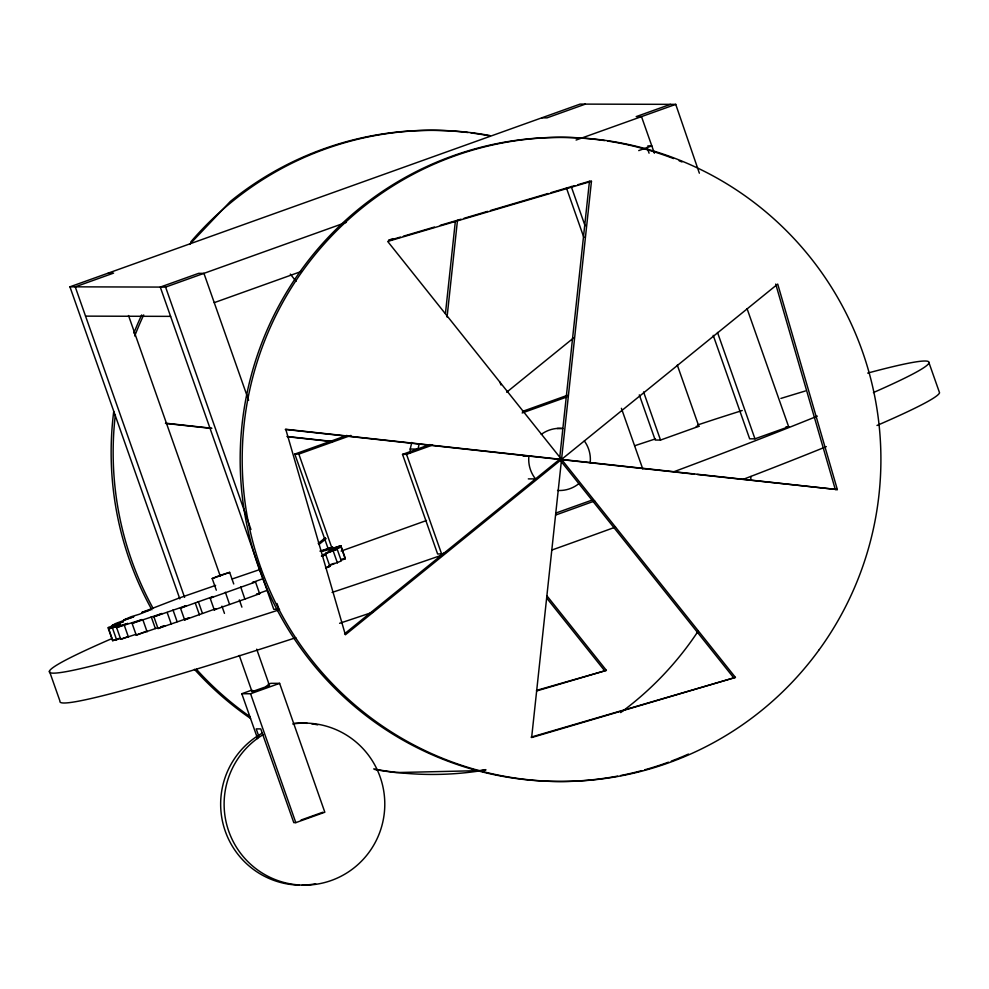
<?xml version="1.0" encoding="UTF-8"?>
<svg xmlns="http://www.w3.org/2000/svg" width="989" height="989" viewBox="0 0 989 989"><rect width="100%" height="100%" fill="white"/><g stroke="black" fill="none" stroke-linecap="round" stroke-linejoin="round"><path stroke-width="1.48" d="M445.458 313.315L455.323 221.623M447.065 317.061L457.474 220.312M559.7 457.956L589.456 181.296L591.459 181.296L531.637 737.559L735.42 677.416L387.688 241.44L591.459 181.296M410.299 453.11L410.2 449.055L411.795 442.491M419.212 443.826L417.951 449.08L410.2 449.055M189.616 244.419L230.35 201.422A322.068 319.36 -89.8 0 1 467.982 132.538M318.235 543.443L325.406 537.633M318.977 544.469L326.147 538.671M506.652 392.237L573.484 338.028M344.568 633.801L559.539 459.428L561.554 459.428M216.307 590.198L212.202 578.491L219.731 575.474L229.646 572.359L233.738 583.955M215.874 608.717L184.634 619.893L180.505 608.173L213.092 596.552L210.138 598.147L214.254 609.867L244.876 599.087L259.637 593.709L255.521 581.989L252.405 582.533L263.136 578.614M214.254 609.867L216.232 608.804M323.131 554.606L337.2 549.229L341.329 560.948L328.719 565.856M189.097 617.791L158.017 628.51L153.888 616.79L186.303 605.639L180.505 608.173M321.981 556.275L325.764 554.619L329.893 566.338L326.11 567.995M184.634 619.893L189.27 617.865M253.74 690.742L252.034 691.67L269.478 685.525L256.707 649.18M158.079 627.681L136.222 635.111L132.093 623.391L162.122 613.489L153.888 616.79M158.017 628.51L164.879 625.753M136.062 634.295L120.732 639.253L116.603 627.545L142.206 619.547L132.093 623.391M319.929 551.12L332.737 547.127L321.425 551.244L325.492 550.539L340.859 545.718L344.988 557.437M136.222 635.111L146.335 631.266M120.918 638.412L112.61 640.662L108.481 628.942L127.915 623.416L116.603 627.545M255.521 581.989L210.138 598.147M120.732 639.253L127.804 636.681M267.265 590.322L256.534 594.241L259.637 593.709M179.825 598.877L69.935 286.822L580.086 104.105L675.734 104.364L699.359 173.199M585.389 104.117L547.053 117.852L541.737 117.827M670.431 104.352L636.187 116.615L641.502 116.628L654.384 153.208M69.935 286.822L165.583 287.094L346.397 222.327M576.08 140.055L675.734 104.364M214.242 302.646L301.472 271.406M388.689 240.166L393.053 238.609M638.733 150.6L651.813 145.915L647.832 145.902M328.36 549.34L294.809 454.075L346.892 435.42M294.809 454.075L298.839 454.087L350.922 435.432M445.965 552.418L441.626 553.976L437.608 553.964L402.535 454.371L429.992 444.543M522.476 411.412L567.266 395.365M402.535 454.371L406.553 454.384L432.564 445.062M522.155 412.969L566.957 396.935M341.143 551.083L426.494 520.511M639.302 394.871L655.213 440.043L660.516 440.056L698.852 426.321L677.304 365.114M713.217 335.358L749.662 438.819L754.966 438.832L788.666 426.766L747.091 308.729M555.781 513.081L591.904 500.15M257.61 738.622L241.811 693.734L251.972 690.087M267.945 684.363L270.85 683.325L279.615 683.35L324.837 812.241L295.798 822.638L293.782 822.638L260.775 728.905L256.2 728.893L258.735 736.1M241.811 693.734L250.576 693.759L279.615 683.35M301.052 820.029L322.834 812.229M232.254 578.961L260.762 569.219M215.627 585.389L179.071 598.061L141.897 612.414L150.254 609.879L139.498 614.194L131.141 616.728L123.576 620.041L133.775 616.74L116.01 623.354L112.153 625.431L123.501 621.587L108.283 627.521L108.382 628.238L120.114 624.108L120.213 624.825L108.481 628.942M340.859 545.718L329.127 549.847L329.226 550.552L340.958 546.435L345.186 558.859L340.933 560.306M341.18 559.527L345.087 558.142L345.186 558.859M112.61 640.662L119.125 638.375M337.2 549.229L325.851 553.074L341.057 547.14L340.958 546.435M329.967 564.793L334.233 563.347M634.975 445.643L655.472 438.881M697.925 424.862L715.43 419.089A466.276 20.336 -19.4 0 1 742.232 410.522M321.4 556.041L325.764 554.619M325.517 567.76L329.893 566.338M160.799 626.853L164.891 625.617M266.066 686.329L267.698 685.834M388.628 240.562L400.434 237.076M403.388 236.198L434.406 227.05M440.303 225.307L460.985 219.212M463.94 218.334L487.565 211.362M490.519 210.496L548.104 193.498M551.058 192.62L574.683 185.648M577.638 184.782L589.456 181.296M536.446 690.421L606.381 670.369L546.868 595.749M536.978 690.854L606.381 670.369M531.105 737.126L735.42 677.416M212.215 578.602L229.646 572.359M108.271 273.1L113.574 273.112L75.238 286.847L184.597 597.393M85.549 316.134L170.603 316.369M696.207 426.321L698.852 426.321M786.008 426.766L788.666 426.766M557.104 428.509L562.865 428.521A31.079 30.82 -89.8 0 0 541.28 434.381M523.132 456.053L528.892 456.077A31.079 30.82 -89.8 0 0 535.519 478.911L528.324 478.886M697.43 474.497L837.349 489.58L777.713 284.078L345.384 634.777L285.759 429.275L837.349 489.58M285.277 429.436L694.377 474.164M165.905 423.23L211.869 428.262M286.946 436.47L332.922 441.49M165.435 423.391L211.399 428.422M288.009 436.804L329.374 441.317M559.539 459.428L733.405 677.416M290.321 274.114L296.082 281.333M546.732 598.11L604.366 670.369M929.03 362.876L939.55 392.757A466.276 20.336 -19.4 0 1 876.996 425.468M717.507 332.452L754.966 438.832M647.016 147.361L649.068 153.196M571.222 186.488L585.08 225.838M643.579 391.965L660.516 440.056M566.425 187.935L583.869 237.471M621.401 408.309L642.751 468.934M499.927 382.051L500.953 384.944M406.553 454.384L441.626 553.976M333.33 551.318L337.459 563.025M298.839 454.087L331.871 547.906M248.635 400.285L203.932 273.36L198.628 273.347L160.28 287.082L273.755 609.286L279.059 609.298L277.007 603.5M165.583 287.094L250.946 529.474M240.673 586.823L244.876 599.087M239.35 599.89L241.897 607.147M128.508 315.516L220.374 576.377M225.368 592.213L229.572 604.477M221.919 606.133L224.466 613.39M239.276 655.423L252.034 691.67M198.282 601.559L202.411 613.279M195.315 603.166L199.444 614.874M172.988 609.941L177.118 621.661M167.19 612.488L171.32 624.195M151.23 616.79L155.36 628.51M142.985 620.091L147.114 631.81M124.354 625.468L128.471 637.188M112.548 628.25L116.677 639.957M108.283 627.521L112.511 639.945M49.45 671.247L59.97 701.127A466.276 20.336 -19.4 0 0 295.773 637.72M250.576 693.759L295.798 822.638M775.71 284.078L835.334 489.58M826.31 446.632A466.276 20.336 -19.4 0 1 743.518 479.232M615.517 527.063A466.276 20.336 -19.4 0 1 552.146 549.933M372.841 612.179A466.276 20.336 -19.4 0 1 339.61 623.293M867.699 373.088A466.276 20.336 -19.4 0 1 873.411 392.559M817.334 416.134A466.276 20.336 -19.4 0 1 673.818 471.765M594.649 500.953A466.276 20.336 -19.4 0 1 556.139 514.861M442.293 554.99A466.276 20.336 -19.4 0 1 332.081 592.423M279.615 609.681A466.276 20.336 -19.4 0 1 112.004 638.535M780.89 398.431A466.276 20.336 -19.4 0 1 805.355 390.989M292.756 723.973A81.024 80.344 -89.8 0 1 382.36 823.911A81.024 80.344 -89.8 0 1 256.497 869.133A81.024 80.344 -89.8 0 1 263.259 734.567M311.758 723.824A81.024 80.344 -89.8 0 1 317.692 724.863M315.639 883.783A81.024 80.344 -89.8 0 1 302.177 885.13M299.173 885.118A81.024 80.344 -89.8 0 1 222.933 823.305A81.024 80.344 -89.8 0 1 262.419 733.047M293.77 723.416A81.024 80.344 -89.8 0 1 307.295 723.342M617.532 776.13A322.068 319.36 -89.8 0 1 240.24 466.029A322.068 319.36 -89.8 0 1 604.65 140.586M607.703 141.044A322.068 319.36 -89.8 0 1 673.546 158.574M679.171 160.811A322.068 319.36 -89.8 0 1 681.965 161.961M688.468 754.075A322.068 319.36 -89.8 0 1 671.346 761.097M668.44 762.185A322.068 319.36 -89.8 0 1 644.729 769.813M641.725 770.641A322.068 319.36 -89.8 0 1 620.573 775.549M584.375 441.007A31.079 30.82 -89.8 0 1 590.186 462.778M578.862 483.646A31.079 30.82 -89.8 0 1 557.549 490.445M471.036 132.922A322.068 319.36 -89.8 0 1 489.357 135.827M485.463 769.627A322.068 319.36 -89.8 0 1 479.418 770.641L396.07 772.57A322.068 319.36 -89.8 0 1 374.695 769.491M250.551 718.459A322.068 319.36 -89.8 0 1 194.437 669.306M151.873 609.78A322.068 319.36 -89.8 0 1 113.71 411.634M133.836 333.157A322.068 319.36 -89.8 0 1 141.687 314.935M190.803 241.897A322.068 319.36 -89.8 0 1 489.839 135.542M750.972 476.488A322.068 319.36 -89.8 0 1 750.738 479.529M698.049 631.303A322.068 319.36 -89.8 0 1 620.672 712.599M485.97 769.899A322.068 319.36 -89.8 0 1 373.657 768.935M250.069 716.728A322.068 319.36 -89.8 0 1 196.452 669.306M153.134 608.433A322.068 319.36 -89.8 0 1 115.354 414.651M134.739 335.988A322.068 319.36 -89.8 0 1 143.702 314.935M819.288 649.588A322.068 319.36 -89.8 0 0 595.984 139.239A322.068 319.36 -89.8 0 0 269.367 589.456A322.068 319.36 -89.8 0 0 819.288 649.588"/></g></svg>
